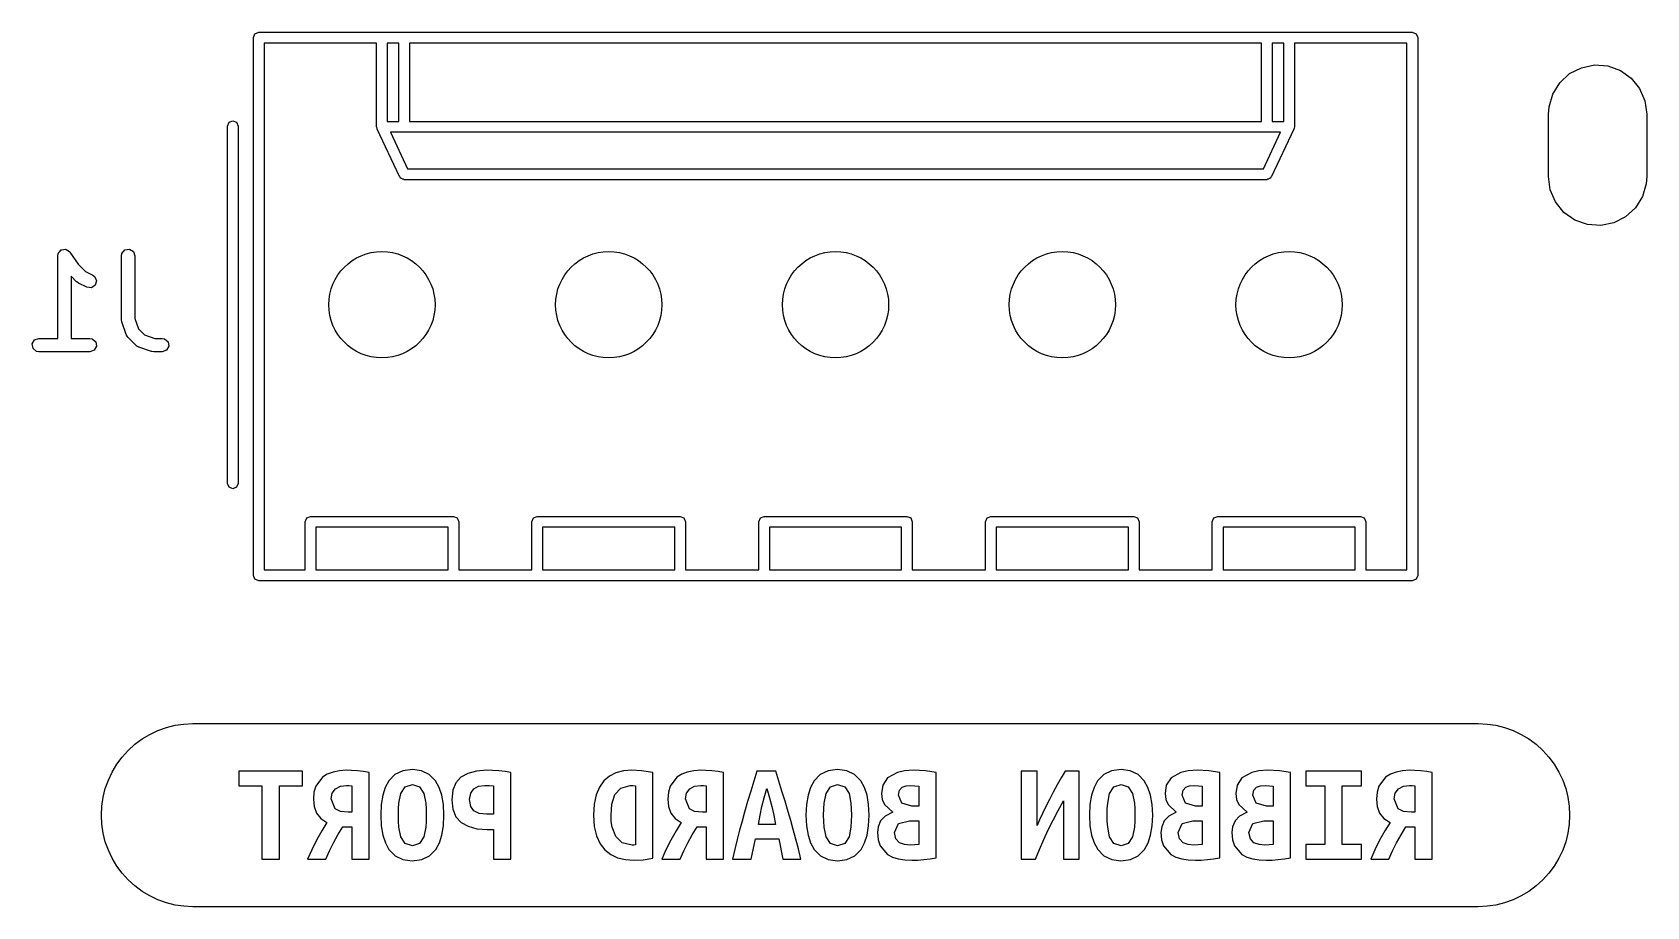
# Model space of a CAD drawing. Extents: x 64 to 231, y -147 to -43.
# Drawn here: x 137.57 to 155.65, y -146.57 to -136.78 of the extents above; entities that cross this region are included whole.
import ezdxf

# ---------------------------------------------------------------- set-up
doc = ezdxf.new("R2010")
doc.units = 0
doc.layers.add('BLACK', color=7, linetype='CONTINUOUS')

msp = doc.modelspace()

# ---------------------------------------------------------------- linework, layer by layer
at = {"layer": 'BLACK', "linetype": 'CONTINUOUS'}
for p, q in [((140.042, -136.837), (140.06, -136.795)), ((140.042, -142.857), (140.042, -136.837)), ((140.06, -136.795), (140.102, -136.777)), ((140.102, -136.777), (153.022, -136.777)), ((153.022, -136.777), (153.064, -136.795)), ((153.064, -136.795), (153.082, -136.837)), ((153.082, -136.837), (153.082, -142.857)), ((141.422, -136.897), (140.162, -136.897)), ((140.162, -136.897), (140.162, -142.797)), ((141.422, -137.837), (141.422, -136.897)), ((141.542, -136.897), (141.542, -137.777)), ((141.672, -136.897), (141.542, -136.897)), ((141.672, -137.777), (141.672, -136.897)), ((141.792, -136.897), (141.792, -137.777)), ((151.332, -136.897), (141.792, -136.897)), ((151.332, -137.777), (151.332, -136.897)), ((151.452, -136.897), (151.452, -137.777)), ((151.582, -136.897), (151.452, -136.897)), ((151.582, -137.777), (151.582, -136.897)), ((152.962, -136.897), (151.702, -136.897)), ((151.702, -136.897), (151.702, -137.837)), ((152.962, -142.797), (152.962, -136.897)), ((154.783, -137.24), (154.916, -137.173)), ((154.916, -137.173), (155.062, -137.143)), ((155.062, -137.143), (155.211, -137.154)), ((155.211, -137.154), (155.352, -137.205)), ((155.352, -137.205), (155.474, -137.291)), ((154.595, -137.468), (154.673, -137.341)), ((154.673, -137.341), (154.783, -137.24)), ((155.474, -137.291), (155.567, -137.407)), ((155.567, -137.407), (155.627, -137.544)), ((154.553, -137.612), (154.595, -137.468)), ((155.627, -137.544), (155.647, -137.692)), ((139.77, -137.785), (139.812, -137.767)), ((139.812, -137.767), (139.854, -137.785)), ((141.542, -137.777), (141.672, -137.777)), ((141.792, -137.777), (151.332, -137.777)), ((151.452, -137.777), (151.582, -137.777)), ((154.547, -137.692), (154.553, -137.612)), ((154.547, -138.392), (154.547, -137.692)), ((155.647, -137.692), (155.647, -138.392)), ((139.752, -137.827), (139.77, -137.785)), ((139.752, -141.827), (139.752, -137.827)), ((139.854, -137.785), (139.872, -137.827)), ((139.872, -137.827), (139.872, -141.827)), ((141.427, -137.849), (141.422, -137.837)), ((141.428, -137.863), (141.427, -137.849)), ((141.678, -138.393), (141.428, -137.863)), ((151.547, -137.897), (141.577, -137.897)), ((141.577, -137.897), (141.77, -138.307)), ((151.354, -138.307), (151.547, -137.897)), ((151.696, -137.863), (151.446, -138.393)), ((151.697, -137.849), (151.696, -137.863)), ((151.702, -137.837), (151.697, -137.849)), ((141.77, -138.307), (151.354, -138.307)), ((141.686, -138.4), (141.678, -138.393)), ((141.69, -138.409), (141.686, -138.4)), ((141.702, -138.415), (141.69, -138.409)), ((141.712, -138.423), (141.702, -138.415)), ((141.722, -138.423), (141.712, -138.423)), ((141.732, -138.427), (141.722, -138.423)), ((151.392, -138.427), (141.732, -138.427)), ((151.402, -138.423), (151.392, -138.427)), ((151.412, -138.423), (151.402, -138.423)), ((151.422, -138.415), (151.412, -138.423)), ((151.434, -138.409), (151.422, -138.415)), ((151.438, -138.4), (151.434, -138.409)), ((151.446, -138.393), (151.438, -138.4)), ((154.567, -138.54), (154.547, -138.392)), ((155.641, -138.472), (155.599, -138.616)), ((155.647, -138.392), (155.641, -138.472)), ((154.627, -138.677), (154.567, -138.54)), ((154.72, -138.793), (154.627, -138.677)), ((155.599, -138.616), (155.521, -138.743)), ((154.842, -138.879), (154.72, -138.793)), ((155.411, -138.844), (155.278, -138.911)), ((155.521, -138.743), (155.411, -138.844)), ((154.983, -138.93), (154.842, -138.879)), ((155.132, -138.941), (154.983, -138.93)), ((155.278, -138.911), (155.132, -138.941)), ((137.875, -139.231), (137.889, -139.214)), ((137.889, -139.214), (137.893, -139.214)), ((137.893, -139.214), (137.896, -139.211)), ((137.896, -139.211), (137.918, -139.209)), ((137.918, -139.209), (137.939, -139.206)), ((137.939, -139.206), (137.943, -139.208)), ((137.943, -139.208), (137.947, -139.207)), ((137.947, -139.207), (137.965, -139.22)), ((137.965, -139.22), (137.983, -139.231)), ((138.57, -139.254), (138.603, -139.214)), ((138.603, -139.214), (138.653, -139.206)), ((138.653, -139.206), (138.698, -139.231)), ((137.851, -139.279), (137.856, -139.254)), ((137.851, -140.204), (137.851, -139.279)), ((137.856, -139.254), (137.858, -139.25)), ((137.858, -139.25), (137.859, -139.246)), ((137.859, -139.246), (137.875, -139.231)), ((137.983, -139.231), (137.985, -139.235)), ((137.985, -139.235), (137.988, -139.238)), ((137.988, -139.238), (138.08, -139.374)), ((138.08, -139.374), (138.161, -139.456)), ((138.565, -139.279), (138.57, -139.254)), ((138.565, -139.994), (138.565, -139.279)), ((138.698, -139.231), (138.715, -139.279)), ((138.715, -139.279), (138.715, -139.981)), ((138.063, -139.571), (138.001, -139.508)), ((138.001, -139.508), (138.001, -140.204)), ((138.065, -139.571), (138.063, -139.571)), ((138.083, -139.585), (138.065, -139.571)), ((138.178, -139.632), (138.083, -139.585)), ((138.161, -139.456), (138.245, -139.498)), ((138.245, -139.498), (138.266, -139.514)), ((138.266, -139.514), (138.287, -139.561)), ((138.287, -139.561), (138.272, -139.61)), ((138.229, -139.638), (138.178, -139.632)), ((138.272, -139.61), (138.229, -139.638)), ((138.566, -139.995), (138.565, -139.994)), ((138.569, -140.017), (138.566, -139.995)), ((138.617, -140.16), (138.569, -140.017)), ((138.715, -139.981), (138.754, -140.096)), ((138.754, -140.096), (138.824, -140.166)), ((137.566, -140.266), (137.592, -140.222)), ((137.575, -140.317), (137.566, -140.266)), ((137.592, -140.222), (137.64, -140.204)), ((137.64, -140.204), (137.851, -140.204)), ((138.001, -140.204), (138.212, -140.204)), ((138.212, -140.204), (138.237, -140.209)), ((138.237, -140.209), (138.277, -140.242)), ((138.286, -140.292), (138.26, -140.337)), ((138.277, -140.242), (138.286, -140.292)), ((138.62, -140.164), (138.617, -140.16)), ((138.62, -140.168), (138.62, -140.164)), ((138.635, -140.19), (138.62, -140.168)), ((138.73, -140.285), (138.635, -140.19)), ((138.734, -140.287), (138.73, -140.285)), ((138.737, -140.291), (138.734, -140.287)), ((138.759, -140.303), (138.737, -140.291)), ((138.902, -140.351), (138.759, -140.303)), ((138.824, -140.166), (138.938, -140.204)), ((138.938, -140.204), (139.021, -140.204)), ((139.021, -140.204), (139.047, -140.209)), ((139.047, -140.209), (139.086, -140.242)), ((139.095, -140.292), (139.069, -140.337)), ((139.086, -140.242), (139.095, -140.292)), ((137.615, -140.35), (137.575, -140.317)), ((137.64, -140.354), (137.615, -140.35)), ((138.212, -140.354), (137.64, -140.354)), ((138.26, -140.337), (138.212, -140.354)), ((138.904, -140.35), (138.902, -140.351)), ((138.926, -140.354), (138.904, -140.35)), ((139.021, -140.354), (138.926, -140.354)), ((139.069, -140.337), (139.021, -140.354)), ((139.77, -141.869), (139.752, -141.827)), ((139.812, -141.887), (139.77, -141.869)), ((139.854, -141.869), (139.812, -141.887)), ((139.872, -141.827), (139.854, -141.869)), ((140.622, -142.257), (140.64, -142.215)), ((140.622, -142.797), (140.622, -142.257)), ((140.64, -142.215), (140.682, -142.197)), ((140.682, -142.197), (142.282, -142.197)), ((142.282, -142.197), (142.324, -142.215)), ((142.324, -142.215), (142.342, -142.257)), ((142.342, -142.257), (142.342, -142.797)), ((143.162, -142.257), (143.18, -142.215)), ((143.162, -142.797), (143.162, -142.257)), ((143.18, -142.215), (143.222, -142.197)), ((143.222, -142.197), (144.822, -142.197)), ((144.822, -142.197), (144.864, -142.215)), ((144.864, -142.215), (144.882, -142.257)), ((144.882, -142.257), (144.882, -142.797)), ((145.702, -142.257), (145.72, -142.215)), ((145.702, -142.797), (145.702, -142.257)), ((145.72, -142.215), (145.762, -142.197)), ((145.762, -142.197), (147.362, -142.197)), ((147.362, -142.197), (147.404, -142.215)), ((147.404, -142.215), (147.422, -142.257)), ((147.422, -142.257), (147.422, -142.797)), ((148.242, -142.257), (148.26, -142.215)), ((148.242, -142.797), (148.242, -142.257)), ((148.26, -142.215), (148.302, -142.197)), ((148.302, -142.197), (149.902, -142.197)), ((149.902, -142.197), (149.944, -142.215)), ((149.944, -142.215), (149.962, -142.257)), ((149.962, -142.257), (149.962, -142.797)), ((150.782, -142.257), (150.8, -142.215)), ((150.782, -142.797), (150.782, -142.257)), ((150.8, -142.215), (150.842, -142.197)), ((150.842, -142.197), (152.442, -142.197)), ((152.442, -142.197), (152.484, -142.215)), ((152.484, -142.215), (152.502, -142.257)), ((152.502, -142.257), (152.502, -142.797)), ((140.742, -142.317), (140.742, -142.797)), ((142.222, -142.317), (140.742, -142.317)), ((142.222, -142.797), (142.222, -142.317)), ((143.282, -142.317), (143.282, -142.797)), ((144.762, -142.317), (143.282, -142.317)), ((144.762, -142.797), (144.762, -142.317)), ((145.822, -142.317), (145.822, -142.797)), ((147.302, -142.317), (145.822, -142.317)), ((147.302, -142.797), (147.302, -142.317)), ((148.362, -142.317), (148.362, -142.797)), ((149.842, -142.317), (148.362, -142.317)), ((149.842, -142.797), (149.842, -142.317)), ((150.902, -142.317), (150.902, -142.797)), ((152.382, -142.317), (150.902, -142.317)), ((152.382, -142.797), (152.382, -142.317)), ((140.162, -142.797), (140.622, -142.797)), ((140.742, -142.797), (142.222, -142.797)), ((142.342, -142.797), (143.162, -142.797)), ((143.282, -142.797), (144.762, -142.797)), ((144.882, -142.797), (145.702, -142.797)), ((145.822, -142.797), (147.302, -142.797)), ((147.422, -142.797), (148.242, -142.797)), ((148.362, -142.797), (149.842, -142.797)), ((149.962, -142.797), (150.782, -142.797)), ((150.902, -142.797), (152.382, -142.797)), ((152.502, -142.797), (152.962, -142.797)), ((140.06, -142.899), (140.042, -142.857)), ((140.102, -142.917), (140.06, -142.899)), ((153.022, -142.917), (140.102, -142.917)), ((153.064, -142.899), (153.022, -142.917)), ((153.082, -142.857), (153.064, -142.899)), ((138.796, -144.689), (138.882, -144.638)), ((138.882, -144.638), (138.973, -144.595)), ((138.973, -144.595), (139.068, -144.561)), ((139.068, -144.561), (139.165, -144.536)), ((139.165, -144.536), (139.265, -144.522)), ((139.265, -144.522), (139.365, -144.517)), ((139.365, -144.517), (153.759, -144.517)), ((153.759, -144.517), (153.859, -144.522)), ((153.859, -144.522), (153.959, -144.536)), ((153.959, -144.536), (154.056, -144.561)), ((154.056, -144.561), (154.151, -144.595)), ((154.151, -144.595), (154.242, -144.638)), ((154.242, -144.638), (154.328, -144.689)), ((138.573, -144.891), (138.64, -144.817)), ((138.64, -144.817), (138.715, -144.749)), ((138.715, -144.749), (138.796, -144.689)), ((154.328, -144.689), (154.409, -144.749)), ((154.409, -144.749), (154.484, -144.817)), ((154.484, -144.817), (154.551, -144.891)), ((138.461, -145.059), (138.513, -144.972)), ((138.513, -144.972), (138.573, -144.891)), ((154.551, -144.891), (154.611, -144.972)), ((154.611, -144.972), (154.663, -145.059)), ((138.384, -145.244), (138.418, -145.15)), ((138.418, -145.15), (138.461, -145.059)), ((139.878, -145.051), (139.878, -145.213)), ((140.592, -145.051), (139.878, -145.051)), ((140.592, -145.213), (140.592, -145.051)), ((140.816, -145.118), (140.741, -145.219)), ((140.87, -145.084), (140.816, -145.118)), ((140.934, -145.059), (140.87, -145.084)), ((141.006, -145.045), (140.934, -145.059)), ((141.086, -145.04), (141.006, -145.045)), ((141.141, -145.042), (141.086, -145.04)), ((141.208, -145.046), (141.141, -145.042)), ((141.277, -145.054), (141.208, -145.046)), ((141.34, -145.066), (141.277, -145.054)), ((141.34, -146.034), (141.34, -145.066)), ((141.559, -145.159), (141.519, -145.231)), ((141.628, -145.087), (141.559, -145.159)), ((141.716, -145.044), (141.628, -145.087)), ((141.823, -145.029), (141.716, -145.044)), ((141.926, -145.044), (141.823, -145.029)), ((142.012, -145.087), (141.926, -145.044)), ((142.083, -145.159), (142.012, -145.087)), ((142.124, -145.231), (142.083, -145.159)), ((142.31, -145.18), (142.275, -145.263)), ((142.367, -145.117), (142.31, -145.18)), ((142.445, -145.075), (142.367, -145.117)), ((142.542, -145.049), (142.445, -145.075)), ((142.658, -145.04), (142.542, -145.049)), ((142.719, -145.042), (142.658, -145.04)), ((142.791, -145.046), (142.719, -145.042)), ((142.863, -145.053), (142.791, -145.046)), ((142.927, -145.064), (142.863, -145.053)), ((142.927, -146.034), (142.927, -145.064)), ((143.967, -145.159), (143.918, -145.228)), ((144.029, -145.106), (143.967, -145.159)), ((144.103, -145.069), (144.029, -145.106)), ((144.187, -145.047), (144.103, -145.069)), ((144.28, -145.04), (144.187, -145.047)), ((144.39, -145.045), (144.28, -145.04)), ((144.515, -145.064), (144.39, -145.045)), ((144.515, -146.023), (144.515, -145.064)), ((144.785, -145.118), (144.709, -145.219)), ((144.839, -145.084), (144.785, -145.118)), ((144.902, -145.059), (144.839, -145.084)), ((144.975, -145.045), (144.902, -145.059)), ((145.055, -145.04), (144.975, -145.045)), ((145.11, -145.042), (145.055, -145.04)), ((145.177, -145.046), (145.11, -145.042)), ((145.246, -145.054), (145.177, -145.046)), ((145.309, -145.066), (145.246, -145.054)), ((145.309, -146.034), (145.309, -145.066)), ((145.647, -145.161), (145.612, -145.274)), ((145.682, -145.051), (145.647, -145.161)), ((145.894, -145.051), (145.682, -145.051)), ((145.928, -145.16), (145.894, -145.051)), ((145.962, -145.272), (145.928, -145.16)), ((146.321, -145.159), (146.282, -145.231)), ((146.391, -145.087), (146.321, -145.159)), ((146.479, -145.044), (146.391, -145.087)), ((146.585, -145.029), (146.479, -145.044)), ((146.688, -145.044), (146.585, -145.029)), ((146.775, -145.087), (146.688, -145.044)), ((146.845, -145.159), (146.775, -145.087)), ((146.886, -145.231), (146.845, -145.159)), ((147.145, -145.124), (147.091, -145.207)), ((147.255, -145.063), (147.145, -145.124)), ((147.335, -145.046), (147.255, -145.063)), ((147.436, -145.04), (147.335, -145.046)), ((147.568, -145.047), (147.436, -145.04)), ((147.69, -145.064), (147.568, -145.047)), ((147.69, -146.018), (147.69, -145.064)), ((148.819, -145.051), (148.642, -145.051)), ((148.642, -145.051), (148.642, -146.034)), ((148.819, -145.656), (148.819, -145.051)), ((149.089, -145.124), (149.044, -145.203)), ((149.133, -145.051), (149.089, -145.124)), ((149.29, -145.051), (149.133, -145.051)), ((149.29, -146.034), (149.29, -145.051)), ((149.496, -145.159), (149.457, -145.231)), ((149.566, -145.087), (149.496, -145.159)), ((149.654, -145.044), (149.566, -145.087)), ((149.76, -145.029), (149.654, -145.044)), ((149.863, -145.044), (149.76, -145.029)), ((149.95, -145.087), (149.863, -145.044)), ((150.02, -145.159), (149.95, -145.087)), ((150.061, -145.231), (150.02, -145.159)), ((150.32, -145.124), (150.266, -145.207)), ((150.43, -145.063), (150.32, -145.124)), ((150.51, -145.046), (150.43, -145.063)), ((150.611, -145.04), (150.51, -145.046)), ((150.743, -145.047), (150.611, -145.04)), ((150.865, -145.064), (150.743, -145.047)), ((150.865, -146.018), (150.865, -145.064)), ((151.114, -145.124), (151.06, -145.207)), ((151.224, -145.063), (151.114, -145.124)), ((151.304, -145.046), (151.224, -145.063)), ((151.405, -145.04), (151.304, -145.046)), ((151.536, -145.047), (151.405, -145.04)), ((151.659, -145.064), (151.536, -145.047)), ((151.659, -146.018), (151.659, -145.064)), ((151.829, -145.051), (151.829, -145.213)), ((152.452, -145.051), (151.829, -145.051)), ((152.452, -145.213), (152.452, -145.051)), ((152.722, -145.118), (152.647, -145.219)), ((152.776, -145.084), (152.722, -145.118)), ((152.84, -145.059), (152.776, -145.084)), ((152.912, -145.045), (152.84, -145.059)), ((152.992, -145.04), (152.912, -145.045)), ((153.048, -145.042), (152.992, -145.04)), ((153.114, -145.046), (153.048, -145.042)), ((153.183, -145.054), (153.114, -145.046)), ((153.246, -145.066), (153.183, -145.054)), ((153.246, -146.034), (153.246, -145.066)), ((154.663, -145.059), (154.706, -145.15)), ((154.706, -145.15), (154.74, -145.244)), ((138.345, -145.441), (138.36, -145.342)), ((138.36, -145.342), (138.384, -145.244)), ((139.878, -145.213), (140.137, -145.213)), ((140.137, -145.213), (140.137, -146.034)), ((140.333, -146.034), (140.333, -145.213)), ((140.333, -145.213), (140.592, -145.213)), ((140.721, -145.285), (140.714, -145.363)), ((140.714, -145.363), (140.723, -145.444)), ((140.741, -145.219), (140.721, -145.285)), ((140.913, -145.361), (140.925, -145.294)), ((140.957, -145.471), (140.913, -145.361)), ((140.925, -145.294), (140.961, -145.247)), ((140.961, -145.247), (141.016, -145.219)), ((141.016, -145.219), (141.086, -145.21)), ((141.086, -145.21), (141.113, -145.211)), ((141.113, -145.211), (141.145, -145.215)), ((141.145, -145.215), (141.145, -145.51)), ((141.491, -145.319), (141.474, -145.423)), ((141.519, -145.231), (141.491, -145.319)), ((141.672, -145.408), (141.695, -145.299)), ((141.695, -145.299), (141.742, -145.226)), ((141.742, -145.226), (141.823, -145.199)), ((141.823, -145.199), (141.903, -145.226)), ((141.903, -145.226), (141.95, -145.3)), ((141.95, -145.3), (141.973, -145.409)), ((142.153, -145.319), (142.124, -145.231)), ((142.171, -145.423), (142.153, -145.319)), ((142.275, -145.263), (142.264, -145.369)), ((142.264, -145.369), (142.275, -145.476)), ((142.464, -145.367), (142.476, -145.294)), ((142.476, -145.445), (142.464, -145.367)), ((142.476, -145.294), (142.511, -145.246)), ((142.511, -145.246), (142.565, -145.219)), ((142.565, -145.219), (142.635, -145.21)), ((142.635, -145.21), (142.684, -145.211)), ((142.684, -145.211), (142.732, -145.215)), ((142.732, -145.215), (142.732, -145.532)), ((143.881, -145.314), (143.857, -145.418)), ((143.918, -145.228), (143.881, -145.314)), ((144.058, -145.418), (144.091, -145.312)), ((144.091, -145.312), (144.156, -145.238)), ((144.156, -145.238), (144.263, -145.21)), ((144.263, -145.21), (144.291, -145.211)), ((144.291, -145.211), (144.32, -145.215)), ((144.32, -145.215), (144.32, -145.875)), ((144.69, -145.285), (144.683, -145.363)), ((144.683, -145.363), (144.692, -145.444)), ((144.709, -145.219), (144.69, -145.285)), ((144.882, -145.361), (144.894, -145.294)), ((144.926, -145.471), (144.882, -145.361)), ((144.894, -145.294), (144.929, -145.247)), ((144.929, -145.247), (144.984, -145.219)), ((144.984, -145.219), (145.055, -145.21)), ((145.055, -145.21), (145.082, -145.211)), ((145.082, -145.211), (145.113, -145.215)), ((145.113, -145.215), (145.113, -145.51)), ((145.612, -145.274), (145.577, -145.39)), ((145.738, -145.446), (145.763, -145.348)), ((145.763, -145.348), (145.793, -145.242)), ((145.793, -145.242), (145.822, -145.348)), ((145.822, -145.348), (145.848, -145.446)), ((145.997, -145.387), (145.962, -145.272)), ((146.254, -145.319), (146.237, -145.423)), ((146.282, -145.231), (146.254, -145.319)), ((146.435, -145.408), (146.457, -145.299)), ((146.457, -145.299), (146.504, -145.226)), ((146.504, -145.226), (146.585, -145.199)), ((146.585, -145.199), (146.666, -145.226)), ((146.666, -145.226), (146.713, -145.3)), ((146.713, -145.3), (146.735, -145.409)), ((146.916, -145.319), (146.886, -145.231)), ((146.933, -145.423), (146.916, -145.319)), ((147.091, -145.207), (147.077, -145.299)), ((147.077, -145.299), (147.086, -145.365)), ((147.086, -145.365), (147.111, -145.423)), ((147.268, -145.32), (147.279, -145.263)), ((147.306, -145.409), (147.268, -145.32)), ((147.279, -145.263), (147.309, -145.23)), ((147.309, -145.23), (147.353, -145.214)), ((147.353, -145.214), (147.406, -145.21)), ((147.406, -145.21), (147.452, -145.212)), ((147.452, -145.212), (147.495, -145.217)), ((147.495, -145.217), (147.495, -145.442)), ((148.958, -145.366), (148.917, -145.446)), ((149, -145.285), (148.958, -145.366)), ((149.044, -145.203), (149, -145.285)), ((149.429, -145.319), (149.412, -145.423)), ((149.457, -145.231), (149.429, -145.319)), ((149.61, -145.408), (149.632, -145.299)), ((149.632, -145.299), (149.679, -145.226)), ((149.679, -145.226), (149.76, -145.199)), ((149.76, -145.199), (149.841, -145.226)), ((149.841, -145.226), (149.888, -145.3)), ((149.888, -145.3), (149.91, -145.409)), ((150.091, -145.319), (150.061, -145.231)), ((150.108, -145.423), (150.091, -145.319)), ((150.266, -145.207), (150.252, -145.299)), ((150.252, -145.299), (150.261, -145.365)), ((150.261, -145.365), (150.286, -145.423)), ((150.443, -145.32), (150.454, -145.263)), ((150.481, -145.409), (150.443, -145.32)), ((150.454, -145.263), (150.484, -145.23)), ((150.484, -145.23), (150.528, -145.214)), ((150.528, -145.214), (150.581, -145.21)), ((150.581, -145.21), (150.627, -145.212)), ((150.627, -145.212), (150.67, -145.217)), ((150.67, -145.217), (150.67, -145.442)), ((151.06, -145.207), (151.046, -145.299)), ((151.046, -145.299), (151.054, -145.365)), ((151.054, -145.365), (151.08, -145.423)), ((151.236, -145.32), (151.248, -145.263)), ((151.274, -145.409), (151.236, -145.32)), ((151.248, -145.263), (151.278, -145.23)), ((151.278, -145.23), (151.322, -145.214)), ((151.322, -145.214), (151.375, -145.21)), ((151.375, -145.21), (151.421, -145.212)), ((151.421, -145.212), (151.463, -145.217)), ((151.463, -145.217), (151.463, -145.442)), ((151.829, -145.213), (152.041, -145.213)), ((152.041, -145.213), (152.041, -145.872)), ((152.238, -145.872), (152.238, -145.213)), ((152.238, -145.213), (152.452, -145.213)), ((152.627, -145.285), (152.621, -145.363)), ((152.621, -145.363), (152.629, -145.444)), ((152.647, -145.219), (152.627, -145.285)), ((152.819, -145.361), (152.831, -145.294)), ((152.864, -145.471), (152.819, -145.361)), ((152.831, -145.294), (152.867, -145.247)), ((152.867, -145.247), (152.922, -145.219)), ((152.922, -145.219), (152.992, -145.21)), ((152.992, -145.21), (153.019, -145.211)), ((153.019, -145.211), (153.051, -145.215)), ((153.051, -145.215), (153.051, -145.51)), ((154.74, -145.244), (154.764, -145.342)), ((154.764, -145.342), (154.779, -145.441)), ((138.34, -145.542), (138.345, -145.441)), ((138.345, -145.643), (138.34, -145.542)), ((140.723, -145.444), (140.749, -145.518)), ((140.749, -145.518), (140.796, -145.58)), ((141.016, -145.501), (140.957, -145.471)), ((141.102, -145.51), (141.016, -145.501)), ((141.145, -145.51), (141.102, -145.51)), ((141.474, -145.423), (141.469, -145.542)), ((141.469, -145.542), (141.474, -145.661)), ((141.667, -145.542), (141.668, -145.473)), ((141.668, -145.611), (141.667, -145.542)), ((141.668, -145.473), (141.672, -145.408)), ((141.973, -145.409), (141.977, -145.473)), ((141.977, -145.473), (141.978, -145.542)), ((141.978, -145.542), (141.977, -145.611)), ((142.177, -145.542), (142.171, -145.423)), ((142.171, -145.661), (142.177, -145.542)), ((142.275, -145.476), (142.31, -145.561)), ((142.511, -145.495), (142.476, -145.445)), ((142.571, -145.523), (142.511, -145.495)), ((142.653, -145.532), (142.571, -145.523)), ((142.732, -145.532), (142.653, -145.532)), ((143.857, -145.418), (143.85, -145.542)), ((143.85, -145.542), (143.858, -145.668)), ((144.048, -145.542), (144.058, -145.418)), ((144.051, -145.612), (144.048, -145.542)), ((144.692, -145.444), (144.718, -145.518)), ((144.718, -145.518), (144.765, -145.58)), ((144.984, -145.501), (144.926, -145.471)), ((145.071, -145.51), (144.984, -145.501)), ((145.113, -145.51), (145.071, -145.51)), ((145.543, -145.509), (145.515, -145.608)), ((145.577, -145.39), (145.543, -145.509)), ((145.698, -145.645), (145.717, -145.544)), ((145.717, -145.544), (145.738, -145.446)), ((145.848, -145.446), (145.87, -145.544)), ((145.87, -145.544), (145.89, -145.645)), ((146.033, -145.505), (145.997, -145.387)), ((146.061, -145.602), (146.033, -145.505)), ((146.237, -145.423), (146.231, -145.542)), ((146.231, -145.542), (146.237, -145.661)), ((146.429, -145.542), (146.431, -145.473)), ((146.431, -145.611), (146.429, -145.542)), ((146.431, -145.473), (146.435, -145.408)), ((146.735, -145.409), (146.739, -145.473)), ((146.739, -145.473), (146.741, -145.542)), ((146.741, -145.542), (146.739, -145.611)), ((146.939, -145.542), (146.933, -145.423)), ((146.933, -145.661), (146.939, -145.542)), ((147.119, -145.552), (147.067, -145.607)), ((147.111, -145.423), (147.203, -145.509)), ((147.203, -145.509), (147.119, -145.552)), ((147.418, -145.442), (147.306, -145.409)), ((147.495, -145.442), (147.418, -145.442)), ((148.88, -145.523), (148.847, -145.594)), ((148.917, -145.446), (148.88, -145.523)), ((148.999, -145.599), (149.055, -145.491)), ((149.055, -145.491), (149.114, -145.382)), ((149.114, -145.382), (149.114, -146.034)), ((149.412, -145.423), (149.406, -145.542)), ((149.406, -145.542), (149.412, -145.661)), ((149.604, -145.542), (149.606, -145.473)), ((149.606, -145.611), (149.604, -145.542)), ((149.606, -145.473), (149.61, -145.408)), ((149.91, -145.409), (149.914, -145.473)), ((149.914, -145.473), (149.916, -145.542)), ((149.916, -145.542), (149.914, -145.611)), ((150.114, -145.542), (150.108, -145.423)), ((150.108, -145.661), (150.114, -145.542)), ((150.294, -145.552), (150.242, -145.607)), ((150.286, -145.423), (150.378, -145.509)), ((150.378, -145.509), (150.294, -145.552)), ((150.593, -145.442), (150.481, -145.409)), ((150.67, -145.442), (150.593, -145.442)), ((151.087, -145.552), (151.036, -145.607)), ((151.08, -145.423), (151.171, -145.509)), ((151.171, -145.509), (151.087, -145.552)), ((151.387, -145.442), (151.274, -145.409)), ((151.463, -145.442), (151.387, -145.442)), ((152.629, -145.444), (152.656, -145.518)), ((152.656, -145.518), (152.702, -145.58)), ((152.922, -145.501), (152.864, -145.471)), ((153.008, -145.51), (152.922, -145.501)), ((153.051, -145.51), (153.008, -145.51)), ((154.779, -145.441), (154.784, -145.542)), ((154.784, -145.542), (154.779, -145.643)), ((138.36, -145.742), (138.345, -145.643)), ((140.808, -145.716), (140.749, -145.821)), ((140.796, -145.58), (140.865, -145.625)), ((140.865, -145.625), (140.808, -145.716)), ((140.989, -145.762), (141.043, -145.672)), ((141.043, -145.672), (141.145, -145.672)), ((141.145, -145.672), (141.145, -146.034)), ((141.474, -145.661), (141.492, -145.765)), ((141.672, -145.675), (141.668, -145.611)), ((141.695, -145.784), (141.672, -145.675)), ((141.973, -145.676), (141.95, -145.785)), ((141.977, -145.611), (141.973, -145.676)), ((142.154, -145.765), (142.171, -145.661)), ((142.31, -145.561), (142.368, -145.624)), ((142.368, -145.624), (142.447, -145.667)), ((142.447, -145.667), (142.545, -145.694)), ((142.545, -145.694), (142.662, -145.702)), ((142.662, -145.702), (142.732, -145.702)), ((142.732, -145.702), (142.732, -146.034)), ((143.858, -145.668), (143.884, -145.775)), ((144.06, -145.676), (144.051, -145.612)), ((144.1, -145.782), (144.06, -145.676)), ((144.777, -145.716), (144.718, -145.821)), ((144.765, -145.58), (144.834, -145.625)), ((144.834, -145.625), (144.777, -145.716)), ((144.958, -145.762), (145.012, -145.672)), ((145.012, -145.672), (145.113, -145.672)), ((145.113, -145.672), (145.113, -146.034)), ((145.488, -145.71), (145.461, -145.815)), ((145.515, -145.608), (145.488, -145.71)), ((145.89, -145.645), (145.698, -145.645)), ((146.089, -145.704), (146.061, -145.602)), ((146.118, -145.81), (146.089, -145.704)), ((146.237, -145.661), (146.254, -145.765)), ((146.435, -145.675), (146.431, -145.611)), ((146.457, -145.784), (146.435, -145.675)), ((146.735, -145.676), (146.713, -145.785)), ((146.739, -145.611), (146.735, -145.676)), ((146.916, -145.765), (146.933, -145.661)), ((147.04, -145.671), (147.031, -145.737)), ((147.067, -145.607), (147.04, -145.671)), ((147.223, -145.737), (147.268, -145.635)), ((147.268, -145.635), (147.39, -145.604)), ((147.39, -145.604), (147.495, -145.604)), ((147.495, -145.604), (147.495, -145.871)), ((148.847, -145.594), (148.819, -145.656)), ((148.894, -145.816), (148.945, -145.708)), ((148.945, -145.708), (148.999, -145.599)), ((149.412, -145.661), (149.429, -145.765)), ((149.61, -145.675), (149.606, -145.611)), ((149.632, -145.784), (149.61, -145.675)), ((149.91, -145.676), (149.888, -145.785)), ((149.914, -145.611), (149.91, -145.676)), ((150.091, -145.765), (150.108, -145.661)), ((150.215, -145.671), (150.206, -145.737)), ((150.242, -145.607), (150.215, -145.671)), ((150.398, -145.737), (150.443, -145.635)), ((150.443, -145.635), (150.565, -145.604)), ((150.565, -145.604), (150.67, -145.604)), ((150.67, -145.604), (150.67, -145.871)), ((151.009, -145.671), (151, -145.737)), ((151.036, -145.607), (151.009, -145.671)), ((151.192, -145.737), (151.237, -145.635)), ((151.237, -145.635), (151.359, -145.604)), ((151.359, -145.604), (151.463, -145.604)), ((151.463, -145.604), (151.463, -145.871)), ((152.714, -145.716), (152.656, -145.821)), ((152.702, -145.58), (152.772, -145.625)), ((152.772, -145.625), (152.714, -145.716)), ((152.896, -145.762), (152.949, -145.672)), ((152.949, -145.672), (153.051, -145.672)), ((153.051, -145.672), (153.051, -146.034)), ((154.779, -145.643), (154.764, -145.742)), ((138.384, -145.84), (138.36, -145.742)), ((138.418, -145.934), (138.384, -145.84)), ((140.749, -145.821), (140.695, -145.93)), ((140.894, -145.941), (140.939, -145.851)), ((140.939, -145.851), (140.989, -145.762)), ((141.492, -145.765), (141.52, -145.853)), ((141.52, -145.853), (141.561, -145.925)), ((141.742, -145.858), (141.695, -145.784)), ((141.823, -145.885), (141.742, -145.858)), ((141.903, -145.858), (141.823, -145.885)), ((141.95, -145.785), (141.903, -145.858)), ((142.085, -145.925), (142.125, -145.853)), ((142.125, -145.853), (142.154, -145.765)), ((143.884, -145.775), (143.925, -145.862)), ((143.925, -145.862), (143.978, -145.931)), ((144.173, -145.852), (144.1, -145.782)), ((144.285, -145.877), (144.173, -145.852)), ((144.302, -145.877), (144.285, -145.877)), ((144.32, -145.875), (144.302, -145.877)), ((144.718, -145.821), (144.663, -145.93)), ((144.862, -145.941), (144.908, -145.851)), ((144.908, -145.851), (144.958, -145.762)), ((145.461, -145.815), (145.435, -145.923)), ((145.618, -146.034), (145.664, -145.807)), ((145.664, -145.807), (145.926, -145.807)), ((145.926, -145.807), (145.971, -146.034)), ((146.146, -145.92), (146.118, -145.81)), ((146.254, -145.765), (146.283, -145.853)), ((146.283, -145.853), (146.323, -145.925)), ((146.505, -145.858), (146.457, -145.784)), ((146.585, -145.885), (146.505, -145.858)), ((146.666, -145.858), (146.585, -145.885)), ((146.713, -145.785), (146.666, -145.858)), ((146.848, -145.925), (146.888, -145.853)), ((146.888, -145.853), (146.916, -145.765)), ((147.031, -145.737), (147.039, -145.819)), ((147.039, -145.819), (147.061, -145.886)), ((147.061, -145.886), (147.143, -145.981)), ((147.239, -145.808), (147.223, -145.737)), ((147.28, -145.851), (147.239, -145.808)), ((147.336, -145.871), (147.28, -145.851)), ((147.401, -145.877), (147.336, -145.871)), ((147.449, -145.875), (147.401, -145.877)), ((147.495, -145.871), (147.449, -145.875)), ((148.845, -145.925), (148.894, -145.816)), ((149.429, -145.765), (149.458, -145.853)), ((149.458, -145.853), (149.498, -145.925)), ((149.68, -145.858), (149.632, -145.784)), ((149.76, -145.885), (149.68, -145.858)), ((149.841, -145.858), (149.76, -145.885)), ((149.888, -145.785), (149.841, -145.858)), ((150.023, -145.925), (150.063, -145.853)), ((150.063, -145.853), (150.091, -145.765)), ((150.206, -145.737), (150.214, -145.819)), ((150.214, -145.819), (150.236, -145.886)), ((150.236, -145.886), (150.318, -145.981)), ((150.414, -145.808), (150.398, -145.737)), ((150.455, -145.851), (150.414, -145.808)), ((150.511, -145.871), (150.455, -145.851)), ((150.576, -145.877), (150.511, -145.871)), ((150.624, -145.875), (150.576, -145.877)), ((150.67, -145.871), (150.624, -145.875)), ((151, -145.737), (151.007, -145.819)), ((151.007, -145.819), (151.03, -145.886)), ((151.03, -145.886), (151.112, -145.981)), ((151.208, -145.808), (151.192, -145.737)), ((151.248, -145.851), (151.208, -145.808)), ((151.305, -145.871), (151.248, -145.851)), ((151.37, -145.877), (151.305, -145.871)), ((151.418, -145.875), (151.37, -145.877)), ((151.463, -145.871), (151.418, -145.875)), ((152.041, -145.872), (151.829, -145.872)), ((151.829, -145.872), (151.829, -146.034)), ((152.452, -145.872), (152.238, -145.872)), ((152.452, -146.034), (152.452, -145.872)), ((152.656, -145.821), (152.601, -145.93)), ((152.8, -145.941), (152.845, -145.851)), ((152.845, -145.851), (152.896, -145.762)), ((154.74, -145.84), (154.706, -145.934)), ((154.764, -145.742), (154.74, -145.84)), ((138.461, -146.025), (138.418, -145.934)), ((138.513, -146.112), (138.461, -146.025)), ((140.137, -146.034), (140.333, -146.034)), ((140.695, -145.93), (140.649, -146.034)), ((140.649, -146.034), (140.854, -146.034)), ((140.854, -146.034), (140.894, -145.941)), ((141.145, -146.034), (141.34, -146.034)), ((141.561, -145.925), (141.63, -145.997)), ((141.63, -145.997), (141.717, -146.04)), ((141.717, -146.04), (141.821, -146.055)), ((141.821, -146.055), (141.927, -146.04)), ((141.927, -146.04), (142.015, -145.997)), ((142.015, -145.997), (142.085, -145.925)), ((142.732, -146.034), (142.927, -146.034)), ((143.978, -145.931), (144.044, -145.983)), ((144.044, -145.983), (144.122, -146.019)), ((144.122, -146.019), (144.21, -146.04)), ((144.21, -146.04), (144.305, -146.047)), ((144.305, -146.047), (144.408, -146.041)), ((144.408, -146.041), (144.515, -146.023)), ((144.663, -145.93), (144.618, -146.034)), ((144.618, -146.034), (144.823, -146.034)), ((144.823, -146.034), (144.862, -145.941)), ((145.113, -146.034), (145.309, -146.034)), ((145.435, -145.923), (145.409, -146.034)), ((145.409, -146.034), (145.618, -146.034)), ((145.971, -146.034), (146.174, -146.034)), ((146.174, -146.034), (146.146, -145.92)), ((146.323, -145.925), (146.393, -145.997)), ((146.393, -145.997), (146.48, -146.04)), ((146.48, -146.04), (146.583, -146.055)), ((146.583, -146.055), (146.69, -146.04)), ((146.69, -146.04), (146.778, -145.997)), ((146.778, -145.997), (146.848, -145.925)), ((147.143, -145.981), (147.199, -146.012)), ((147.199, -146.012), (147.265, -146.032)), ((147.265, -146.032), (147.338, -146.043)), ((147.338, -146.043), (147.417, -146.047)), ((147.417, -146.047), (147.483, -146.045)), ((147.483, -146.045), (147.552, -146.04)), ((147.552, -146.04), (147.621, -146.031)), ((147.621, -146.031), (147.69, -146.018)), ((148.642, -146.034), (148.8, -146.034)), ((148.8, -146.034), (148.845, -145.925)), ((149.114, -146.034), (149.29, -146.034)), ((149.498, -145.925), (149.568, -145.997)), ((149.568, -145.997), (149.655, -146.04)), ((149.655, -146.04), (149.758, -146.055)), ((149.758, -146.055), (149.865, -146.04)), ((149.865, -146.04), (149.953, -145.997)), ((149.953, -145.997), (150.023, -145.925)), ((150.318, -145.981), (150.374, -146.012)), ((150.374, -146.012), (150.44, -146.032)), ((150.44, -146.032), (150.513, -146.043)), ((150.513, -146.043), (150.592, -146.047)), ((150.592, -146.047), (150.658, -146.045)), ((150.658, -146.045), (150.727, -146.04)), ((150.727, -146.04), (150.796, -146.031)), ((150.796, -146.031), (150.865, -146.018)), ((151.112, -145.981), (151.168, -146.012)), ((151.168, -146.012), (151.234, -146.032)), ((151.234, -146.032), (151.307, -146.043)), ((151.307, -146.043), (151.386, -146.047)), ((151.386, -146.047), (151.452, -146.045)), ((151.452, -146.045), (151.521, -146.04)), ((151.521, -146.04), (151.59, -146.031)), ((151.59, -146.031), (151.659, -146.018)), ((151.829, -146.034), (152.452, -146.034)), ((152.601, -145.93), (152.556, -146.034)), ((152.556, -146.034), (152.76, -146.034)), ((152.76, -146.034), (152.8, -145.941)), ((153.051, -146.034), (153.246, -146.034)), ((154.663, -146.025), (154.611, -146.112)), ((154.706, -145.934), (154.663, -146.025)), ((138.573, -146.193), (138.513, -146.112)), ((138.64, -146.267), (138.573, -146.193)), ((138.715, -146.335), (138.64, -146.267)), ((154.484, -146.267), (154.409, -146.335)), ((154.551, -146.193), (154.484, -146.267)), ((154.611, -146.112), (154.551, -146.193)), ((138.796, -146.395), (138.715, -146.335)), ((138.882, -146.446), (138.796, -146.395)), ((138.973, -146.489), (138.882, -146.446)), ((154.242, -146.446), (154.151, -146.489)), ((154.328, -146.395), (154.242, -146.446)), ((154.409, -146.335), (154.328, -146.395)), ((139.068, -146.523), (138.973, -146.489)), ((139.165, -146.548), (139.068, -146.523)), ((139.265, -146.562), (139.165, -146.548)), ((139.365, -146.567), (139.265, -146.562)), ((153.759, -146.567), (139.365, -146.567)), ((153.859, -146.562), (153.759, -146.567)), ((153.959, -146.548), (153.859, -146.562)), ((154.056, -146.523), (153.959, -146.548)), ((154.151, -146.489), (154.056, -146.523))]:
    msp.add_line(p, q, dxfattribs=at)
at = {"layer": 'BLACK'}
for centre in [(141.482, -139.827), (144.022, -139.827), (146.562, -139.827), (149.102, -139.827), (151.642, -139.827)]:
    msp.add_circle(centre, 0.595, dxfattribs=at)

doc.saveas('drawing.dxf')
